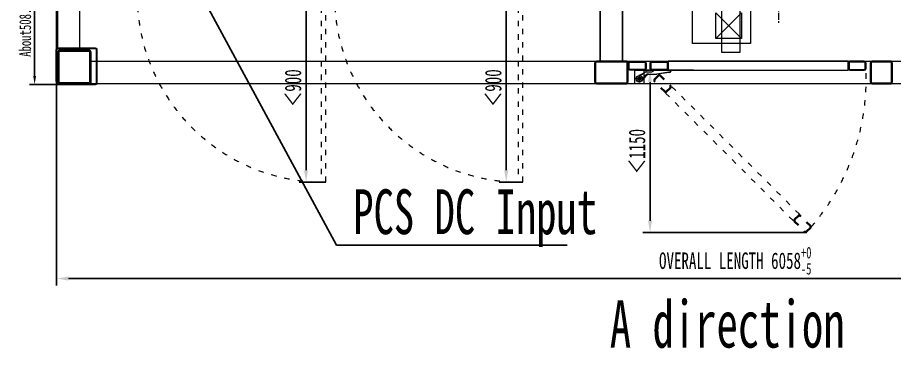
# Model space of a CAD drawing. Header units: millimetres. Extents: x 55614 to 110757, y -66981 to -47484.
# Drawn here: x 62526 to 66440, y -62508 to -61032 of the extents above; entities that cross this region are included whole.
import ezdxf

# ---------------------------------------------------------------- set-up
doc = ezdxf.new("R2010")
doc.units = ezdxf.units.MM
doc.linetypes.add('ACAD_ISO03W100', pattern=[30, 12, -18])
doc.linetypes.add('CENTER', pattern=[50.8, 31.75, -6.35, 6.35, -6.35])
doc.layers.get('0').update_dxf_attribs({"lineweight": 15})
doc.layers.get('Defpoints').update_dxf_attribs({"lineweight": 15})
for name, color, linetype, lineweight in [('3中心线', 1, 'CENTER', 20), ('AM_0', 7, 'Continuous', 30), ('CO', 7, 'Continuous', 9), ('THICK', 7, 'Continuous', 0)]:
    doc.layers.add(name, color=color, linetype=linetype, lineweight=lineweight)
doc.styles.get("Standard").update_dxf_attribs({"font": 'isocp.shx', "width": 0.707, "bigfont": 'hztxt.shx'})
doc.styles.add('仿宋', font='仿宋_GB2312.ttf', dxfattribs={"width": 0.8})
doc.styles.add('标准', font='simsun.ttc', dxfattribs={"width": 0.667})
doc.dimstyles.new('12倍', dxfattribs={"dimscale": 21, "dimtxt": 3.5, "dimasz": 2.5, "dimexe": 1.5, "dimexo": 0, "dimgap": 1, "dimtad": 1, "dimtoh": 1, "dimdsep": 46, "dimtxsty": '仿宋', "dimcen": 2.5, "dimdle": 5, "dimclrd": 4, "dimclre": 4, "dimclrt": 3, "dimadec": 0, "dimazin": 0, "dimtfac": 1, "dimtmove": 0, "dimatfit": 3, "dimfxl": 1, "dimtolj": 1, "dimarcsym": 0})
doc.dimstyles.get("Standard").update_dxf_attribs({"dimtxt": 0.18, "dimasz": 0.18, "dimexe": 0.18, "dimexo": 0.0625, "dimgap": 0.09, "dimtad": 0, "dimtih": 1, "dimtoh": 1, "dimdec": 4, "dimzin": 0, "dimdsep": 46, "dimtxsty": 'Standard', "dimcen": 0.09, "dimadec": 0, "dimazin": 0, "dimtfac": 1, "dimtdec": 4, "dimtofl": 0, "dimtmove": 0, "dimatfit": 3, "dimfxl": 1, "dimtolj": 1, "dimtzin": 0, "dimarcsym": 0})

# ---------------------------------------------------------------- blocks, each defined once
blk = doc.blocks.new('*D1521')
at = {"layer": 'Defpoints', "color": 0}
for p in [(62700.6, -61218.2), (68758.6, -61218.2), (62700.6, -62196)]:
    blk.add_point(p, dxfattribs=at)
at = {"layer": 'THICK', "color": 4, "linetype": 'Continuous', "lineweight": -2}
for p, q in [((62700.6, -61218.2), (62700.6, -62227.5)), ((68758.6, -61218.2), (68758.6, -62227.5)), ((68706.1, -62196), (62753.1, -62196))]:
    blk.add_line(p, q, dxfattribs=at)
at = {"layer": 'THICK', "color": 4}
for points in [[(62753.1, -62187.3), (62753.1, -62204.8), (62700.6, -62196)], [(68706.1, -62204.8), (68706.1, -62187.3), (68758.6, -62196)]]:
    blk.add_solid(points, dxfattribs=at)
at = {"layer": 'THICK', "color": 3, "lineweight": -3, "insert": (65729.6, -62116.3), "char_height": 73.5, "attachment_point": 5, "style": '标准'}
blk.add_mtext('\\A1;OVERALL LENGTH {\\A1;6058{\\H0.7x;\\S+0^ -5;}}', dxfattribs=at)
blk = doc.blocks.new('*D1531')
at = {"color": 4, "linetype": 'Continuous', "lineweight": -2}
for p, q in [((63165.6, -60821.4), (62579.8, -60821.4)), ((62602.3, -61292.5), (62602.3, -60858.9)), ((62793.9, -61330), (62579.8, -61330))]:
    blk.add_line(p, q, dxfattribs=at)
at = {"color": 4}
for points in [[(62608.6, -60858.9), (62596.1, -60858.9), (62602.3, -60821.4)], [(62596.1, -61292.5), (62608.6, -61292.5), (62602.3, -61330)]]:
    blk.add_solid(points, dxfattribs=at)
at = {"layer": 'Defpoints', "color": 0}
for p in [(62602.3, -60821.4), (63165.6, -60821.4), (62793.9, -61330)]:
    blk.add_point(p, dxfattribs=at)
at = {"color": 3, "lineweight": -3, "insert": (62560.5, -61075.7), "char_height": 52.5, "attachment_point": 5, "rotation": 90, "style": '标准'}
blk.add_mtext('\\A1;About{\\A1;508.51}', dxfattribs=at)
blk = doc.blocks.new('*D1532')
at = {"color": 4, "linetype": 'Continuous', "lineweight": -2}
for p, q in [((62700.6, -61218.2), (62700.6, -60504.5)), ((63162.6, -60584.4), (63162.6, -60504.5)), ((63125.1, -60527), (62738.1, -60527))]:
    blk.add_line(p, q, dxfattribs=at)
at = {"color": 4}
for points in [[(62738.1, -60520.7), (62738.1, -60533.2), (62700.6, -60527)], [(63125.1, -60533.2), (63125.1, -60520.7), (63162.6, -60527)]]:
    blk.add_solid(points, dxfattribs=at)
at = {"layer": 'Defpoints', "color": 0}
for p in [(62700.6, -60527), (63162.6, -60584.4), (62700.6, -61218.2)]:
    blk.add_point(p, dxfattribs=at)
at = {"color": 3, "lineweight": -3, "insert": (62931.6, -60485.1), "char_height": 52.5, "attachment_point": 5, "style": '标准'}
blk.add_mtext('\\A1;About{\\A1;462}', dxfattribs=at)
blk = doc.blocks.new('A$C6BCB0FC9')
at = {"color": 21}
for p, q in [((311.5, -1036), (311.5, -826)), ((443.5, -1076), (443.5, -826)), ((523.5, -826), (523.5, -1076)), ((571.5, -826), (571.5, -1036)), ((416, -1014), (416, -899)), ((416, -899), (531, -1014)), ((416, -1014), (531, -899)), ((531, -899), (531, -1014)), ((531, -1014), (416, -1014)), ((571.5, -1036), (311.5, -1036)), ((523.5, -1076), (443.5, -1076))]:
    blk.add_line(p, q, dxfattribs=at)
at = {"layer": '3中心线', "color": 21}
blk.add_line((696, 929.3), (696, -949.3), dxfattribs=at)
blk = doc.blocks.new('*D1543')
at = {"layer": 'Defpoints', "color": 0}
for p in [(65349.3, -61267), (65542.8, -61267), (66044.1, -61990.4)]:
    blk.add_point(p, dxfattribs=at)
at = {"layer": 'THICK', "color": 4, "linetype": 'Continuous', "lineweight": -2}
for p, q in [((65542.8, -61267), (65317.8, -61267)), ((65349.3, -61937.9), (65349.3, -61319.5)), ((66044.1, -61990.4), (65317.8, -61990.4))]:
    blk.add_line(p, q, dxfattribs=at)
at = {"layer": 'THICK', "color": 4}
for points in [[(65358, -61319.5), (65340.5, -61319.5), (65349.3, -61267)], [(65340.5, -61937.9), (65358, -61937.9), (65349.3, -61990.4)]]:
    blk.add_solid(points, dxfattribs=at)
at = {"layer": 'THICK', "color": 3, "lineweight": -3, "insert": (65291.5, -61628.7), "char_height": 73.5, "attachment_point": 5, "rotation": 90, "style": '标准'}
blk.add_mtext('\\A1;＜1150', dxfattribs=at)
blk = doc.blocks.new('*D1548')
at = {"layer": 'Defpoints', "color": 0}
for p in [(64781.6, -60926.4), (64707.5, -61765.4), (64781.6, -61765.4)]:
    blk.add_point(p, dxfattribs=at)
at = {"layer": 'THICK', "color": 4, "linetype": 'Continuous', "lineweight": -2}
for p, q in [((64781.6, -60926.4), (64676, -60926.4)), ((64707.5, -60978.9), (64707.5, -61712.9)), ((64781.6, -61765.4), (64676, -61765.4))]:
    blk.add_line(p, q, dxfattribs=at)
at = {"layer": 'THICK', "color": 4}
for points in [[(64716.2, -60978.9), (64698.7, -60978.9), (64707.5, -60926.4)], [(64698.7, -61712.9), (64716.2, -61712.9), (64707.5, -61765.4)]]:
    blk.add_solid(points, dxfattribs=at)
at = {"layer": 'THICK', "color": 3, "lineweight": -3, "insert": (64649.7, -61345.9), "char_height": 73.5, "attachment_point": 5, "rotation": 90, "style": '标准'}
blk.add_mtext('\\A1;＜900', dxfattribs=at)
blk = doc.blocks.new('*D1549')
at = {"layer": 'Defpoints', "color": 0}
for p in [(63901.6, -60926.4), (63813.9, -61765.4), (63901.6, -61765.4)]:
    blk.add_point(p, dxfattribs=at)
at = {"layer": 'THICK', "color": 4, "linetype": 'Continuous', "lineweight": -2}
for p, q in [((63901.6, -60926.4), (63782.4, -60926.4)), ((63813.9, -60978.9), (63813.9, -61712.9)), ((63901.6, -61765.4), (63782.4, -61765.4))]:
    blk.add_line(p, q, dxfattribs=at)
at = {"layer": 'THICK', "color": 4}
for points in [[(63822.6, -60978.9), (63805.1, -60978.9), (63813.9, -60926.4)], [(63805.1, -61712.9), (63822.6, -61712.9), (63813.9, -61765.4)]]:
    blk.add_solid(points, dxfattribs=at)
at = {"layer": 'THICK', "color": 3, "lineweight": -3, "insert": (63756.1, -61345.9), "char_height": 73.5, "attachment_point": 5, "rotation": 90, "style": '标准'}
blk.add_mtext('\\A1;＜900', dxfattribs=at)
blk = doc.blocks.new('WETGE5YU56Y5R4TGER')
at = {"layer": 'THICK', "color": 4, "linetype": 'ACAD_ISO03W100', "ltscale": 2}
for points in [[(50499.7, -43873.6), (50499.7, -43034.6), (50478.7, -43034.6), (50478.7, -43873.6)], [(51379.7, -43873.6), (51379.7, -43034.6), (51358.7, -43034.6), (51358.7, -43873.6)]]:
    blk.add_lwpolyline(points, close=True, dxfattribs=at)
for centre in [(50489.7, -43042.6), (51369.7, -43042.6)]:
    blk.add_arc(centre, 831.1, 179.2416, 269.2416, dxfattribs=at)

msp = doc.modelspace()

# ---------------------------------------------------------------- linework, layer by layer
msp.add_lwpolyline([(62804.628, -59053.951), (62704.628, -59053.951), (62704.628, -61167.951), (62804.628, -61167.951)], close=True)
at = {"color": 0, "linetype": 'ByBlock'}
for points in [[(62854.628, -61317.951), (62854.628, -61185.951, 0.41421356), (62845.628, -61176.951), (62713.628, -61176.951, 0.41421356), (62704.628, -61185.951), (62704.628, -61317.951, 0.41421356), (62713.628, -61326.951), (62845.628, -61326.951, 0.41421356)], [(62854.628, -61317.951), (62854.628, -61185.951, 0.41421356), (62845.628, -61176.951), (62713.628, -61176.951, 0.41421356), (62704.628, -61185.951), (62704.628, -61317.951, 0.41421356), (62713.628, -61326.951), (62845.628, -61326.951, 0.41421356)], [(62854.628, -61317.951), (62854.628, -61185.951, 0.41421356), (62845.628, -61176.951), (62713.628, -61176.951, 0.41421356), (62704.628, -61185.951), (62704.628, -61317.951, 0.41421356), (62713.628, -61326.951), (62845.628, -61326.951, 0.41421356)], [(62848.628, -61317.951), (62848.628, -61185.951, 0.41421356), (62845.628, -61182.951), (62713.628, -61182.951, 0.41421356), (62710.628, -61185.951), (62710.628, -61317.951, 0.41421356), (62713.628, -61320.951), (62845.628, -61320.951, 0.41421356)], [(62848.628, -61317.951), (62848.628, -61185.951, 0.41421356), (62845.628, -61182.951), (62713.628, -61182.951, 0.41421356), (62710.628, -61185.951), (62710.628, -61317.951, 0.41421356), (62713.628, -61320.951), (62845.628, -61320.951, 0.41421356)], [(62848.628, -61317.951), (62848.628, -61185.951, 0.41421356), (62845.628, -61182.951), (62713.628, -61182.951, 0.41421356), (62710.628, -61185.951), (62710.628, -61317.951, 0.41421356), (62713.628, -61320.951), (62845.628, -61320.951, 0.41421356)]]:
    msp.add_lwpolyline(points, format="xyb", close=True, dxfattribs=at)
at = {"layer": 'AM_0'}
msp.add_lwpolyline([(62700.628, -61173.951, -0.41421356), (62706.628, -61167.951), (62872.628, -61167.951, -0.41421356), (62878.628, -61173.951), (62878.628, -61323.951, -0.41421356), (62872.628, -61329.951), (62715.128, -61329.951, -0.41421356), (62700.628, -61315.451)], format="xyb", close=True, dxfattribs=at)
at = {"layer": 'CO'}
for p, q in [((65294.88, -61292.685), (65327.583, -61274.689)), ((65301.629, -61321.779), (65301.629, -61287.743)), ((65301.629, -61321.09), (65301.629, -61288.242)), ((65306.134, -61288.776), (65327.356, -61275.053)), ((65335.254, -61287.968), (65312.133, -61314.206)), ((65318.148, -61303.379), (65332.723, -61286.839)), ((65332.404, -61273.451), (65357.126, -61273.451)), ((65338.704, -61286.283), (65378.134, -61283.905)), ((65340.364, -61283.451), (65376.283, -61283.948)), ((65363.005, -61270.877), (65364.253, -61269.524)), ((65441.629, -61273.451), (65379.813, -61283.747)), ((65436.629, -61276.451), (65379.813, -61283.747)), ((65436.629, -61276.451), (65441.629, -61273.451)), ((65440.339, -61266.951), (65441.629, -61271.451)), ((65441.629, -61273.451), (65441.629, -61271.451)), ((65318.613, -61304.951), (65284.577, -61304.951)), ((65317.566, -61304.951), (65285.189, -61304.951))]:
    msp.add_line(p, q, dxfattribs=at)
for points in [[(68541.628, -61326.951), (62854.628, -61326.951), (62854.628, -61226.951), (68541.628, -61226.951)], [(65281.629, -61266.951), (65321.629, -61266.951), (65321.629, -61326.951), (65281.629, -61326.951)]]:
    msp.add_lwpolyline(points, close=True, dxfattribs=at)
for points in [[(65243.628, -61226.951), (65109.628, -61226.951, 0.41421356), (65101.628, -61234.951), (65101.628, -61318.951, 0.41421356), (65109.628, -61326.951), (65243.628, -61326.951, 0.41421356), (65251.628, -61318.951), (65251.628, -61234.951, 0.41421356)], [(65243.628, -61230.951), (65109.628, -61230.951, 0.41421356), (65105.628, -61234.951), (65105.628, -61318.951, 0.41421356), (65109.628, -61322.951), (65243.628, -61322.951, 0.41421356), (65247.628, -61318.951), (65247.628, -61234.951, 0.41421356)], [(65251.628, -61258.951), (65251.628, -61234.951, -0.41421356), (65259.628, -61226.951), (65323.628, -61226.951, -0.41421356), (65331.628, -61234.951), (65331.628, -61258.951, -0.41421356), (65323.628, -61266.951), (65259.628, -61266.951, -0.41421356)], [(65255.628, -61258.951), (65255.628, -61234.951, -0.41421356), (65259.628, -61230.951), (65323.628, -61230.951, -0.41421356), (65327.628, -61234.951), (65327.628, -61258.951, -0.41421356), (65323.628, -61262.951), (65259.628, -61262.951, -0.41421356)], [(65349.628, -61258.952), (65349.628, -61234.952, -0.41421356), (65357.628, -61226.952), (65421.628, -61226.952, -0.41421356), (65429.628, -61234.952), (65429.628, -61258.952, -0.41421356), (65421.628, -61266.952), (65357.628, -61266.952, -0.41421356)], [(65353.628, -61258.952), (65353.628, -61234.952, -0.41421356), (65357.628, -61230.952), (65421.628, -61230.952, -0.41421356), (65425.628, -61234.952), (65425.628, -61258.952, -0.41421356), (65421.628, -61262.952), (65357.628, -61262.952, -0.41421356)], [(66313.628, -61258.952), (66313.628, -61234.952, 0.41421356), (66305.628, -61226.952), (66241.628, -61226.952, 0.41421356), (66233.628, -61234.952), (66233.628, -61258.952, 0.41421356), (66241.628, -61266.952), (66305.628, -61266.952, 0.41421356)], [(66309.628, -61258.952), (66309.628, -61234.952, 0.41421356), (66305.628, -61230.952), (66241.628, -61230.952, 0.41421356), (66237.628, -61234.952), (66237.628, -61258.952, 0.41421356), (66241.628, -61262.952), (66305.628, -61262.952, 0.41421356)], [(66423.628, -61226.951), (66339.628, -61226.951, 0.41421356), (66331.628, -61234.951), (66331.628, -61318.951, 0.41421356), (66339.628, -61326.951), (66423.628, -61326.951, 0.41421356), (66431.628, -61318.951), (66431.628, -61234.951, 0.41421356)], [(66423.628, -61230.951), (66339.628, -61230.951, 0.41421356), (66335.628, -61234.951), (66335.628, -61318.951, 0.41421356), (66339.628, -61322.951), (66423.628, -61322.951, 0.41421356), (66427.628, -61318.951), (66427.628, -61234.951, 0.41421356)]]:
    msp.add_lwpolyline(points, format="xyb", close=True, dxfattribs=at)
for radius in [14, 8, 6.25]:
    msp.add_circle((65301.629, -61304.951), radius, dxfattribs=at)
for centre, radius, start, end in [((65297.989, -61276.18), 15, 277.210189, 302.887483), ((65332.786, -61283.451), 10, 90, 122.887483), ((65332.404, -61283.451), 10, 90, 118.822069), ((65340.226, -61293.451), 10, 89.207825, 138.61312), ((65339.005, -61291.274), 5, 93.450888, 138.61312), ((65357.126, -61265.451), 8, 270, 317.29061), ((65370.132, -61274.951), 8, 90, 137.29061), ((65376.629, -61258.951), 25, 269.207825, 277.317974), ((65329.402, -61313.296), 15, 138.61312, 163.276009)]:
    msp.add_arc(centre, radius, start, end, dxfattribs=at)
at = {"layer": 'THICK', "lineweight": -3}
msp.add_line((65440.339, -61266.951), (65369.982, -61266.952), dxfattribs=at)
msp.add_lwpolyline([(65126.628, -58994.951), (65226.628, -58994.951), (65226.628, -61226.951), (65126.628, -61226.951)], close=True, dxfattribs=at)
at = {"layer": 'THICK'}
msp.add_lwpolyline([(66233.626, -61226.95), (65429.629, -61226.95), (65429.629, -61266.951), (66233.626, -61266.951)], close=True, dxfattribs=at)
at = {"layer": 'THICK', "color": 4, "linetype": 'ACAD_ISO03W100', "ltscale": 2}
for points in [[(65368.095, -61306.365), (65385.066, -61289.394, -0.41421356), (65396.379, -61289.394), (65441.634, -61334.649, -0.41421356), (65441.634, -61345.963), (65424.664, -61362.933, -0.41421356), (65413.35, -61362.933), (65368.095, -61317.679, -0.41421356)], [(65370.924, -61309.193), (65387.894, -61292.223, -0.41421356), (65393.551, -61292.223), (65438.806, -61337.478, -0.41421356), (65438.806, -61343.134), (65421.835, -61360.105, -0.41421356), (65416.178, -61360.105), (65370.924, -61314.85, -0.41421356)], [(66049.746, -61988.016), (66066.717, -61971.045, 0.41421356), (66066.717, -61959.732), (66021.462, -61914.477, 0.41421356), (66010.148, -61914.477), (65993.177, -61931.447, 0.41421356), (65993.177, -61942.761), (66038.432, -61988.016, 0.41421356)], [(66046.918, -61985.187), (66063.888, -61968.217, 0.41421356), (66063.888, -61962.56), (66018.633, -61917.305, 0.41421356), (66012.976, -61917.305), (65996.006, -61934.276, 0.41421356), (65996.006, -61939.933), (66041.261, -61985.187, 0.41421356)]]:
    msp.add_lwpolyline(points, format="xyb", close=True, dxfattribs=at)
msp.add_lwpolyline([(66015.805, -61908.818), (65447.293, -61340.306), (65419.009, -61368.59), (65987.521, -61937.102)], close=True, dxfattribs=at)
msp.add_arc((65301.629, -61304.666), 1012.672, 319.273084, 2.47091, dxfattribs=at)

# ---------------------------------------------------------------- block references
at = {"layer": 'THICK', "lineweight": -3}
for name, p in [('WETGE5YU56Y5R4TGER', (13401.978, -17891.806)), ('A$C6BCB0FC9', (65226.628, -60110.951))]:
    msp.add_blockref(name, p, dxfattribs=at)

# ---------------------------------------------------------------- texts
at = {"color": 1, "lineweight": 15, "insert": (64024.194, -62055.259), "char_height": 200, "width": 1396.15692, "attachment_point": 7, "style": '标准'}
msp.add_mtext('PCS DC Input ', dxfattribs=at)
at = {"color": 34, "lineweight": 15, "insert": (66217.779, -62293.671), "char_height": 210, "attachment_point": 3, "style": '标准'}
msp.add_mtext('A direction', dxfattribs=at)

# ---------------------------------------------------------------- dimensions: what is measured, and where the dimension line sits
at = {"lineweight": -3}
dim = msp.add_linear_dim(base=(62700.628, -60526.978), p1=(63162.628, -60584.439), p2=(62700.628, -61218.181), text='About{\\A1;<>}', dimstyle='Standard', override={"dimscale": 15, "dimtxt": 3.5, "dimasz": 2.5, "dimexe": 1.5, "dimexo": 0, "dimgap": 1, "dimtad": 1, "dimtih": 0, "dimdec": 2, "dimzin": 8, "dimtxsty": '标准', "dimcen": 2.5, "dimdle": 5, "dimclrd": 4, "dimclre": 4, "dimclrt": 3, "dimtdec": 2, "dimtofl": 1, "dimtzin": 8}, dxfattribs=at)
dim.commit()
dim.dimension.update_dxf_attribs({"geometry": '*D1532', "text_midpoint": (62931.628, -60485.141)})
dim = msp.add_linear_dim(base=(62602.348, -60821.439), p1=(62793.878, -61329.951), p2=(63165.628, -60821.439), angle=90, text='About{\\A1;<>}', dimstyle='Standard', override={"dimscale": 15, "dimtxt": 3.5, "dimasz": 2.5, "dimexe": 1.5, "dimexo": 0, "dimgap": 1, "dimtad": 1, "dimtih": 0, "dimdec": 2, "dimzin": 8, "dimtxsty": '标准', "dimcen": 2.5, "dimdle": 5, "dimclrd": 4, "dimclre": 4, "dimclrt": 3, "dimtdec": 2, "dimtofl": 1, "dimtzin": 8}, dxfattribs=at)
dim.commit()
dim.dimension.update_dxf_attribs({"geometry": '*D1531', "text_midpoint": (62560.511, -61075.695)})
at = {"layer": 'THICK', "lineweight": -3}
for base, p1, p2, text, picture, middle in [((63813.88, -61765.428), (63901.628, -60926.428), (63901.628, -61765.428), '＜900', '*D1549', (63756.13, -61345.928)), ((64707.458, -61765.428), (64781.628, -60926.428), (64781.628, -61765.428), '＜900', '*D1548', (64649.708, -61345.928)), ((65349.269, -61266.951), (66044.089, -61990.359), (65542.783, -61266.951), '＜1150', '*D1543', (65291.519, -61628.655))]:
    dim = msp.add_linear_dim(base=base, p1=p1, p2=p2, angle=90, text=text, dimstyle='12倍', override={"dimtxsty": '标准'}, dxfattribs=at)
    dim.commit()
    dim.dimension.update_dxf_attribs({"geometry": picture, "text_midpoint": middle})
dim = msp.add_linear_dim(base=(62700.628, -62196.043), p1=(68758.628, -61218.181), p2=(62700.628, -61218.181), angle=180, text='OVERALL LENGTH {\\A1;<>{\\H0.7x;\\S+0^ -5;}}', dimstyle='12倍', override={"dimtxsty": '标准'}, dxfattribs=at)
dim.commit()
dim.dimension.update_dxf_attribs({"geometry": '*D1521', "text_midpoint": (65729.628, -62196.043), "dimtype": 160})

# ---------------------------------------------------------------- leaders
msp.add_leader([(63293.08, -60834.247), (63949.081, -62047.429), (64978.995, -62047.429)], dimstyle='12倍', dxfattribs=at)

doc.saveas('drawing.dxf')
